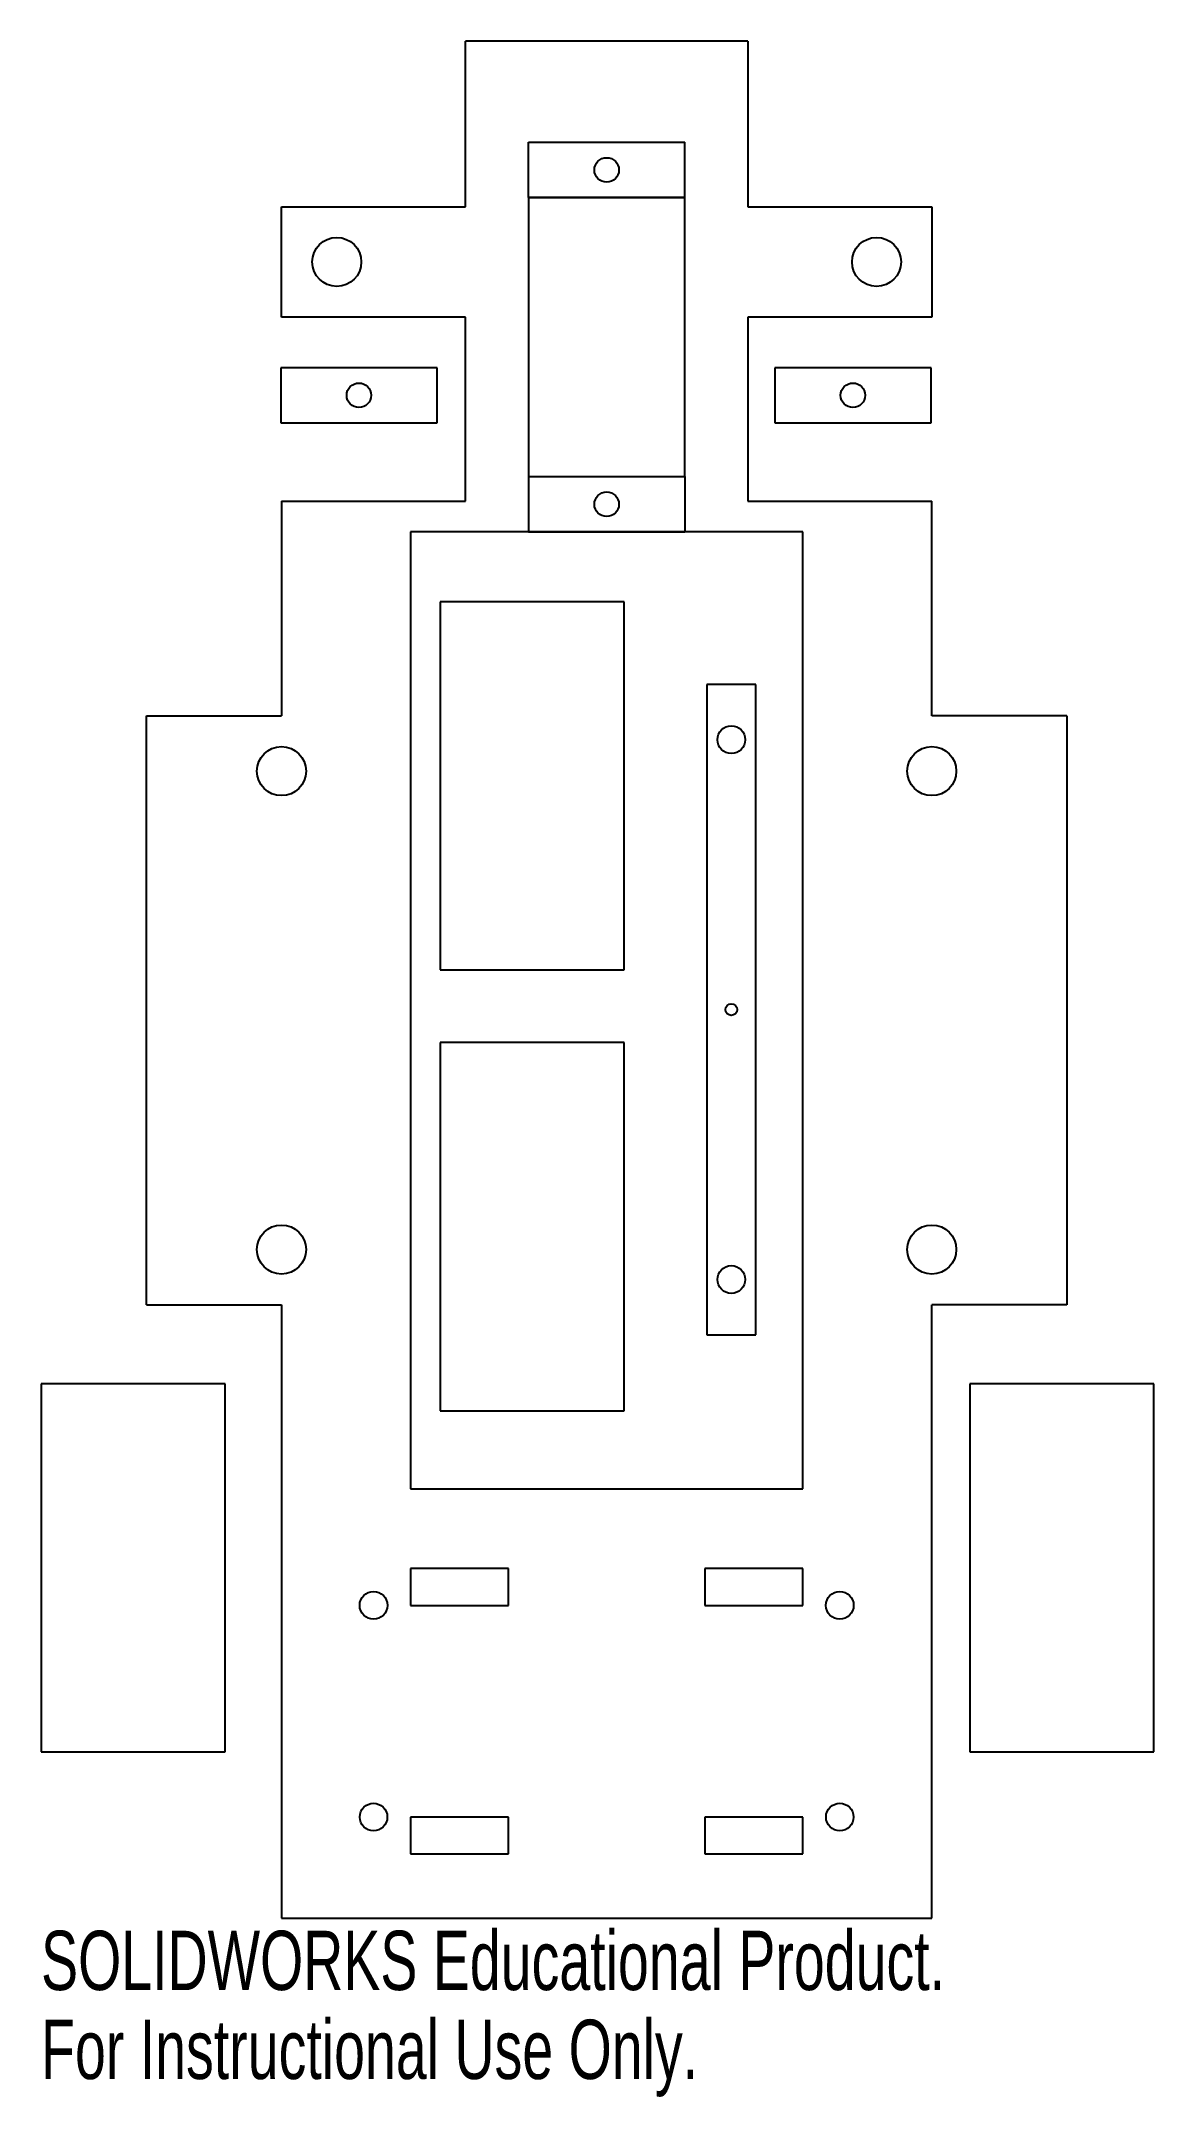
# Model space of a CAD drawing. Header units: millimetres. Extents: x -33 to 58, y -91 to 76.
import ezdxf

# ---------------------------------------------------------------- set-up
doc = ezdxf.new("R2010")
doc.units = ezdxf.units.MM
doc.styles.add('SLDTEXTSTYLE0', font='TXT', dxfattribs={"width": 0.7})

msp = doc.modelspace()

# ---------------------------------------------------------------- linework, layer by layer
at = {"color": 7, "linetype": 'Continuous', "lineweight": 25}
for p, q in [((2.06, 63), (2.06, 76.5)), ((25.06, 76.5), (2.06, 76.5)), ((25.06, 76.5), (25.06, 63)), ((19.93, 63.75), (7.18, 63.75)), ((7.18, 63.75), (7.18, 41)), ((19.93, 41), (19.93, 63.75)), ((-12.94, 54), (-12.94, 63)), ((-12.94, 63), (2.06, 63)), ((25.06, 63), (40.06, 63)), ((40.06, 63), (40.06, 54)), ((2.06, 54), (-12.94, 54)), ((2.06, 39), (2.06, 54)), ((25.06, 54), (25.06, 39)), ((40.06, 54), (25.06, 54)), ((-0.25, 49.88), (-13, 49.88)), ((-13, 49.88), (-13, 45.38)), ((-0.25, 45.38), (-0.25, 49.88)), ((40.01, 49.88), (27.26, 49.88)), ((27.26, 49.88), (27.26, 45.38)), ((40.01, 45.38), (40.01, 49.88)), ((-13, 45.38), (-0.25, 45.38)), ((27.26, 45.38), (40.01, 45.38)), ((7.18, 41), (19.93, 41)), ((-12.94, 39), (2.06, 39)), ((-12.94, 39), (-12.94, 21.5)), ((25.06, 39), (40.06, 39)), ((40.06, 21.5), (40.06, 39)), ((29.56, 36.5), (-2.44, 36.5)), ((-2.44, 36.5), (-2.44, -41.5)), ((29.56, -41.5), (29.56, 36.5)), ((15, 30.79), (0, 30.79)), ((0, 30.79), (0, 0.79)), ((15, 0.79), (15, 30.79)), ((25.72, 24.06), (21.72, 24.06)), ((21.72, 24.06), (21.72, -28.94)), ((25.72, -28.94), (25.72, 24.06)), ((-23.94, 21.5), (-12.94, 21.5)), ((-23.94, -26.5), (-23.94, 21.5)), ((51.06, 21.5), (40.06, 21.5)), ((51.06, 21.5), (51.06, -26.5)), ((0, 0.79), (15, 0.79)), ((15, -5.13), (0, -5.13)), ((0, -5.13), (0, -35.13)), ((15, -35.13), (15, -5.13)), ((-23.94, -26.5), (-12.94, -26.5)), ((-12.94, -26.5), (-12.94, -76.5)), ((40.06, -76.5), (40.06, -26.5)), ((51.06, -26.5), (40.06, -26.5)), ((21.72, -28.94), (25.72, -28.94)), ((-17.54, -32.93), (-32.54, -32.93)), ((-32.54, -32.93), (-32.54, -62.93)), ((-17.54, -62.93), (-17.54, -32.93)), ((58.16, -32.93), (43.16, -32.93)), ((43.16, -32.93), (43.16, -62.93)), ((58.16, -62.93), (58.16, -32.93)), ((0, -35.13), (15, -35.13)), ((-2.44, -41.5), (29.56, -41.5)), ((5.56, -48), (-2.44, -48)), ((-2.44, -48), (-2.44, -51)), ((5.56, -51), (5.56, -48)), ((29.56, -48), (21.56, -48)), ((21.56, -48), (21.56, -51)), ((29.56, -51), (29.56, -48)), ((-2.44, -51), (5.56, -51)), ((21.56, -51), (29.56, -51)), ((-32.54, -62.93), (-17.54, -62.93)), ((43.16, -62.93), (58.16, -62.93)), ((5.56, -68.25), (-2.44, -68.25)), ((-2.44, -68.25), (-2.44, -71.25)), ((5.56, -71.25), (5.56, -68.25)), ((29.56, -68.25), (21.56, -68.25)), ((21.56, -68.25), (21.56, -71.25)), ((29.56, -71.25), (29.56, -68.25)), ((-2.44, -71.25), (5.56, -71.25)), ((21.56, -71.25), (29.56, -71.25)), ((-12.94, -76.5), (40.06, -76.5))]:
    msp.add_line(p, q, dxfattribs=at)
at = {"color": 7, "linetype": 'Continuous'}
for p, q in [((7.18, 63.75), (7.18, 68.25)), ((7.18, 68.25), (19.93, 68.25)), ((19.93, 63.75), (19.93, 68.25)), ((7.18, 63.75), (19.93, 63.75)), ((7.18, 41), (19.93, 41)), ((7.18, 41), (7.18, 36.5)), ((19.93, 41), (19.93, 36.5)), ((7.18, 36.5), (19.93, 36.5))]:
    msp.add_line(p, q, dxfattribs=at)
at = {"color": 7, "linetype": 'Continuous', "lineweight": 25}
for centre, radius in [((13.56, 66), 1), ((-8.44, 58.5), 2), ((35.56, 58.5), 2), ((-6.63, 47.63), 1), ((33.63, 47.63), 1), ((13.56, 38.75), 1), ((23.72, 19.56), 1.13), ((-12.94, 17), 2), ((40.06, 17), 2), ((23.72, -2.44), 0.475), ((-12.94, -22), 2), ((40.06, -22), 2), ((23.72, -24.44), 1.13), ((-5.44, -51), 1.13), ((32.56, -51), 1.13), ((-5.44, -68.25), 1.12), ((32.56, -68.25), 1.12)]:
    msp.add_circle(centre, radius, dxfattribs=at)

# ---------------------------------------------------------------- texts
at = {"color": 7, "linetype": 'Continuous', "char_height": 4.8336, "attachment_point": 1, "style": 'SLDTEXTSTYLE0'}
for s, insert in [('SOLIDWORKS Educational Product.', (-32.54, -77.52)), ('For Instructional Use Only.', (-32.54, -84.77))]:
    msp.add_mtext(s, dxfattribs=dict(at, insert=insert))

doc.saveas('drawing.dxf')
